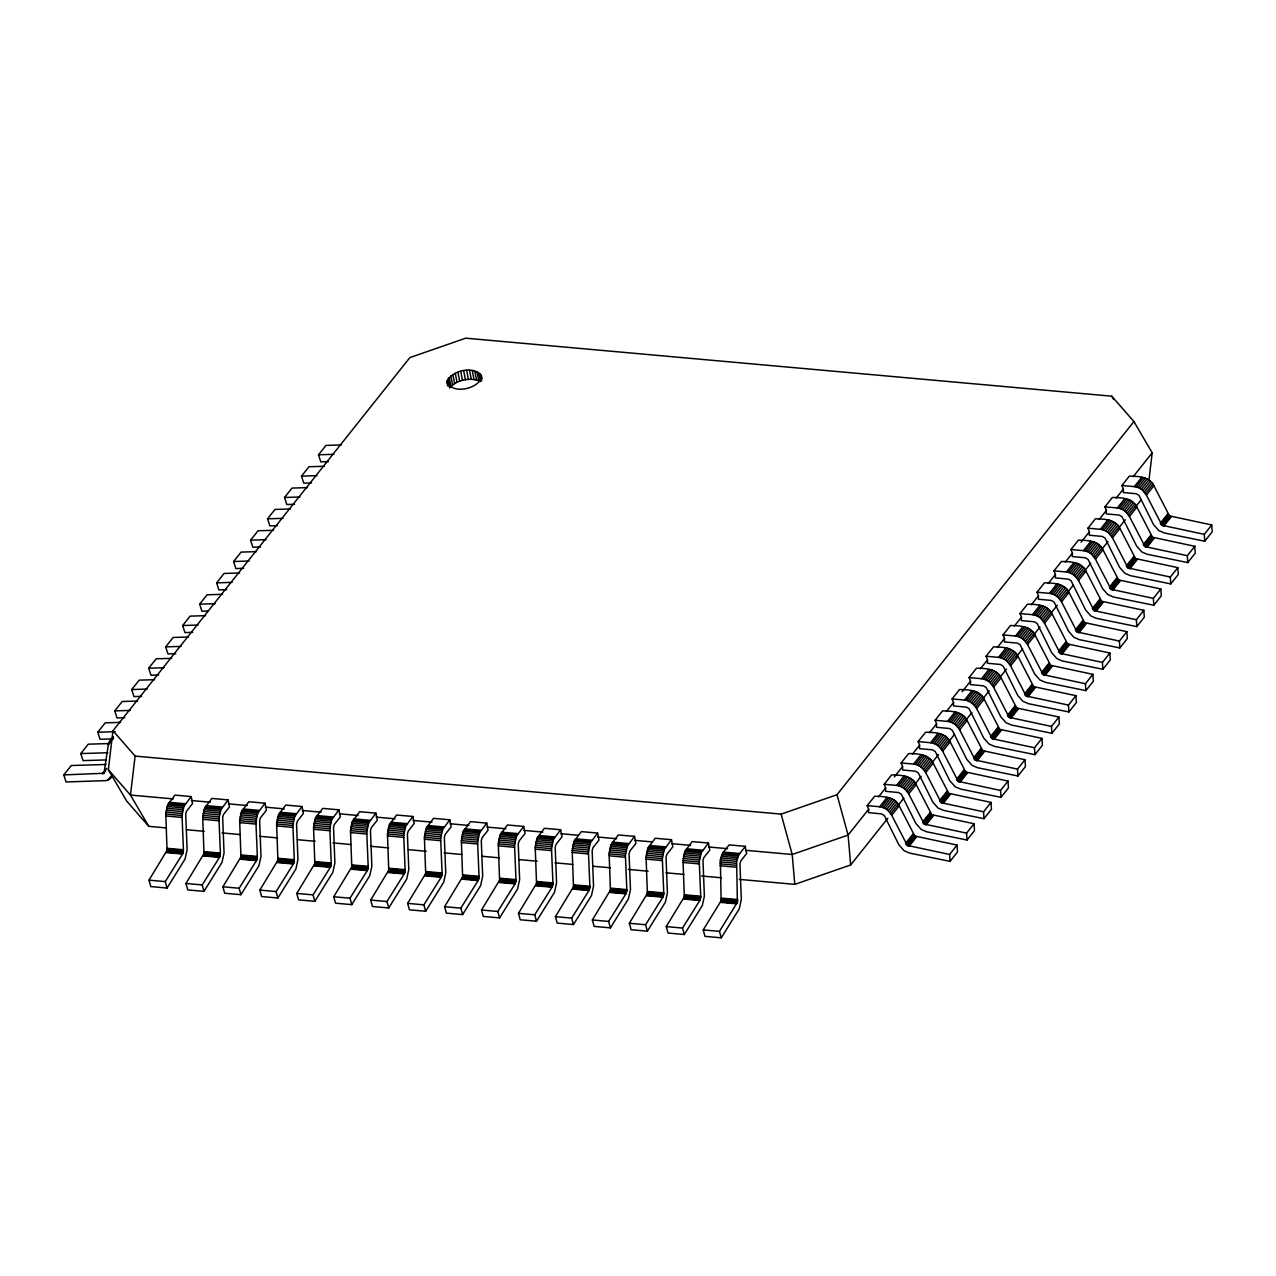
<?xml version="1.0" encoding="UTF-8"?>
<svg xmlns="http://www.w3.org/2000/svg" width="1276" height="1276" viewBox="0 0 1276 1276"><rect width="100%" height="100%" fill="white"/><g stroke="black" fill="none" stroke-linecap="round" stroke-linejoin="round"><path stroke-width="1.5" d="M868.653 809.223L868.557 812.653L881.588 813.881L884.316 815.555L898.862 844.776L904.126 850.741L909.565 853.086L950.03 861.364L957.494 851.969L957.064 845.079L914.796 836.019L899.197 805.874C894.907 796.671 883.295 796.415 874.666 796.24L867.186 805.635L868.653 809.223L848.093 835.078L792.205 854.489L745.71 850.31L745.375 846.339L729.122 844.887L722.615 853.229L720.366 859.88L721.131 900.744L703.22 929.917L704.99 936.361L721.259 937.828L739.267 908.863L741.308 899.452L739.936 863.804L740.766 860.933L746.747 853.373L745.71 850.31M885.64 787.882L885.528 791.311L898.575 792.54L901.303 794.214L915.849 823.435L921.112 829.4L926.551 831.745L967.001 840.023L974.481 830.628L974.051 823.738L931.767 814.678L916.168 784.533C911.893 775.33 900.282 775.074 891.637 774.899L884.172 784.293L885.64 787.882L878.51 796.846M902.611 766.541L902.515 769.97L915.546 771.198L918.273 772.873L932.836 802.094L938.083 808.059L943.522 810.388L983.987 818.682L991.452 809.287L991.021 802.397L948.754 793.337L933.155 763.176C928.864 753.972 917.253 753.733 908.624 753.558L901.143 762.952L902.611 766.541L894.301 776.988M919.597 745.184L919.502 748.629L932.533 749.841L935.26 751.532L949.807 780.752L955.07 786.702L960.509 789.046L1000.974 797.34L1008.439 787.946L1008.008 781.056L965.741 771.996L950.142 741.835C945.851 732.631 934.239 732.392 925.594 732.217L918.13 741.611L919.597 745.184L912.468 754.148M936.584 723.843L936.472 727.288L949.503 728.5L952.231 730.191L966.793 759.411L972.041 765.361L977.48 767.705L1017.945 775.999L1025.426 766.605L1024.995 759.714L982.711 750.655L967.112 720.493C962.822 711.29 951.21 711.051 942.581 710.876L935.117 720.27L936.584 723.843L929.438 732.807M953.555 702.502L953.459 705.947L966.49 707.159L969.218 708.85L983.764 738.07L989.028 744.02L994.467 746.364L1034.932 754.658L1042.396 745.264L1041.966 738.373L999.698 729.314L984.099 699.152C979.808 689.949 968.197 689.71 959.568 689.534L952.087 698.929L953.555 702.502L946.425 711.466M970.542 681.161L970.43 684.606L983.477 685.818L986.188 687.509L1000.751 716.729L1006.014 722.679L1011.453 725.023L1051.902 733.301L1059.383 723.923L1058.952 717.032L1016.669 707.973L1001.07 677.811C996.795 668.608 985.184 668.369 976.539 668.193L969.074 677.588L970.542 681.161L962.216 691.624M987.512 659.82L987.417 663.265L1000.448 664.477L1003.175 666.168L1017.722 695.388L1022.985 701.337L1028.424 703.682L1068.889 711.96L1076.354 702.582L1075.923 695.691L1033.656 686.632L1018.057 656.47C1013.766 647.267 1002.154 647.028 993.525 646.852L986.045 656.247L987.512 659.82L980.383 668.784M1004.499 638.479L1004.387 641.924L1017.435 643.136L1020.162 644.827L1034.708 674.047L1039.972 679.996L1045.411 682.341L1085.876 690.619L1093.341 681.24L1092.91 674.35L1050.627 665.29L1035.027 635.129C1030.753 625.926 1019.141 625.687 1010.496 625.511L1003.032 634.906L1004.499 638.479L997.369 647.442M1021.47 617.137L1021.374 620.583L1034.405 621.795L1037.133 623.47L1051.695 652.706L1056.943 658.655L1062.382 661L1102.847 669.278L1110.327 659.899L1109.881 653.009L1067.613 643.949L1052.014 613.788C1047.724 604.585 1036.112 604.345 1027.483 604.17L1020.002 613.565L1021.47 617.137L1014.34 626.101M1038.457 595.796L1038.361 599.241L1051.392 600.454L1054.12 602.128L1068.666 631.365L1073.929 637.314L1079.368 639.659L1119.834 647.937L1127.298 638.558L1126.868 631.668L1084.6 622.608L1069.001 592.447C1064.71 583.244 1053.099 583.004 1044.454 582.829L1036.989 592.224L1038.457 595.796L1031.327 604.76M1055.443 574.455L1055.332 577.9L1068.363 579.113L1071.09 580.787L1085.653 610.024L1090.916 615.973L1096.339 618.318L1136.804 626.596L1144.285 617.201L1143.854 610.327L1101.571 601.267L1085.972 571.106C1081.697 561.903 1070.085 561.647 1061.441 561.488L1053.976 570.866L1055.443 574.455L1048.314 583.419M1072.414 553.114L1072.318 556.559L1085.35 557.771L1088.077 559.446L1102.623 588.683L1107.887 594.632L1113.326 596.977L1153.791 605.255L1161.256 595.86L1160.825 588.986L1118.558 579.91L1102.958 549.765C1098.668 540.561 1087.056 540.306 1078.427 540.147L1070.947 549.525L1072.414 553.114L1065.285 562.078M1089.401 531.773L1089.289 535.218L1102.336 536.43L1105.064 538.105L1119.61 567.341L1124.874 573.291L1130.313 575.635L1170.762 583.914L1178.242 574.519L1177.812 567.645L1135.528 558.569L1119.929 528.423C1115.655 519.22 1104.043 518.965 1095.398 518.806L1087.934 528.184L1089.401 531.773L1081.075 542.236M1106.372 510.432L1106.276 513.877L1119.307 515.089L1122.035 516.764L1136.597 546L1141.845 551.95L1147.284 554.294L1187.749 562.572L1195.213 553.178L1194.783 546.303L1152.515 537.228L1136.916 507.082C1132.625 497.879 1121.014 497.624 1112.385 497.465L1104.904 506.843L1106.372 510.432L1099.242 519.396M1123.358 489.091L1123.263 492.536L1136.294 493.748L1139.021 495.423L1153.568 524.659L1158.831 530.609L1164.27 532.953L1204.735 541.231L1212.2 531.837L1211.769 524.962L1169.486 515.887L1153.887 485.741C1149.612 476.538 1138.001 476.283 1129.356 476.123L1121.891 485.502L1123.358 489.091L1116.229 498.055M165.768 814.04L167.698 804.853L174.908 795.107L191.177 796.575L192.532 803.593L186.551 811.169L185.722 814.04L187.109 849.672L185.052 859.083L167.044 888.048L150.791 886.581L149.005 880.153L167.06 850.326L165.768 814.04L182.021 815.492L183.441 849.768L182.516 854.043L165.258 881.604L167.044 888.048M182.021 815.492L183.951 806.304L191.177 796.575M202.709 817.358L204.639 808.171L211.864 798.425L228.117 799.893L229.489 806.91L223.507 814.487L222.662 817.358L224.05 852.99L221.992 862.401L203.985 891.366L187.732 889.898L185.961 883.47L204.001 853.644L202.709 817.358L218.978 818.809L220.397 853.086L219.456 857.36L202.214 884.922L203.985 891.366M218.978 818.809L220.907 809.622L228.117 799.893M239.665 820.675L241.595 811.488L248.804 801.743L265.057 803.21L266.429 810.228L260.448 817.804L259.618 820.675L261.006 856.308L258.948 865.718L240.941 894.683L224.672 893.216L222.901 886.788L240.957 856.962L239.665 820.675L255.918 822.143L257.337 856.403L256.412 860.678L239.154 888.24L240.941 894.683M255.918 822.143L257.848 812.94L265.057 803.21M276.605 823.993L278.535 814.806L285.76 805.06L302.013 806.528L303.385 813.546L297.404 821.122L296.558 823.993L297.946 859.625L295.888 869.036L277.881 898.001L261.628 896.534L259.841 890.106L277.897 860.279L276.605 823.993L292.874 825.46L294.293 859.721L293.352 863.996L276.11 891.557L277.881 898.001M292.874 825.46L294.788 816.257L302.013 806.528M313.561 827.311L315.491 818.123L322.7 808.378L338.953 809.845L340.325 816.863L334.344 824.44L333.514 827.311L334.886 862.943L332.845 872.353L314.837 901.319L298.568 899.851L296.798 893.423L314.837 863.597L313.561 827.311L329.814 828.778L331.234 863.039L330.309 867.313L313.051 894.875L314.837 901.319M329.814 828.778L331.744 819.591L338.953 809.845M350.501 830.628L352.431 821.441L359.657 811.695L375.91 813.163L377.265 820.181L371.3 827.757L370.455 830.628L371.842 866.26L369.785 875.671L351.777 904.636L335.524 903.169L333.738 896.741L351.793 866.914L350.501 830.628L366.754 832.096L368.19 866.356L367.249 870.631L350.007 898.192L351.777 904.636M366.754 832.096L368.684 822.908L375.91 813.163M387.457 833.946L389.387 824.759L396.597 815.013L412.85 816.481L414.221 823.498L408.24 831.075L407.411 833.946L408.783 869.578L406.741 878.989L388.733 907.954L372.464 906.502L370.694 900.058L388.733 870.232L387.457 833.946L403.71 835.413L405.13 869.674L404.205 873.948L386.947 901.526L388.733 907.954M403.71 835.413L405.64 826.226L412.85 816.481M424.398 837.263L426.328 828.076L433.537 818.331L449.806 819.798L451.162 826.816L445.196 834.392L444.351 837.263L445.739 872.896L443.681 882.306L425.674 911.271L409.421 909.82L407.634 903.376L425.69 873.55L424.398 837.263L440.651 838.731L442.086 872.991L441.145 877.266L423.887 904.843L425.674 911.271M440.651 838.731L442.581 829.544L449.806 819.798M461.354 840.581L463.268 831.394L470.493 821.648L486.746 823.116L488.118 830.134L482.137 837.71L481.291 840.581L482.679 876.213L480.621 885.624L462.614 914.589L446.361 913.137L444.59 906.694L462.63 876.867L461.354 840.581L477.607 842.048L479.026 876.309L478.101 880.584L460.843 908.161L462.614 914.589M477.607 842.048L479.537 832.861L486.746 823.116M498.294 843.899L500.224 834.711L507.433 824.982L523.702 826.433L525.058 833.451L519.077 841.028L518.247 843.899L519.635 879.531L517.577 888.941L499.57 917.907L483.317 916.455L481.53 910.011L499.586 880.185L498.294 843.899L514.547 845.366L515.982 879.627L515.041 883.901L497.784 911.479L499.57 917.907M514.547 845.366L516.477 836.179L523.702 826.433M535.234 847.216L537.164 838.029L544.389 828.299L560.643 829.751L562.014 836.785L556.033 844.345L555.188 847.216L556.575 882.848L554.518 892.259L536.51 921.224L520.257 919.773L518.487 913.329L536.526 883.518L535.234 847.216L551.503 848.684L552.923 882.944L551.998 887.219L534.74 914.796L536.51 921.224M551.503 848.684L553.433 839.496L560.643 829.751M572.19 850.534L574.12 841.347L581.33 831.617L597.599 833.068L598.954 840.102L592.973 847.663L592.144 850.534L593.531 886.182L591.474 895.577L573.466 924.542L557.213 923.09L555.427 916.647L573.482 886.836L572.19 850.534L588.443 852.001L589.863 886.278L588.938 890.536L571.68 918.114L573.466 924.542M588.443 852.001L590.373 842.814L597.599 833.068M609.13 853.867L611.06 844.664L618.286 834.935L634.539 836.386L635.911 843.42L629.929 850.98L629.084 853.851L630.472 889.5L628.414 898.894L610.406 927.859L594.153 926.408L592.367 919.964L610.422 890.154L609.13 853.867L625.399 855.319L626.819 889.595L625.878 893.854L608.636 921.432L610.406 927.859M625.399 855.319L627.313 846.132L634.539 836.386M646.087 857.185L648.017 847.982L655.226 838.252L671.479 839.704L672.851 846.738L666.87 854.298L666.04 857.169L667.412 892.817L665.37 902.212L647.363 931.177L631.094 929.725L629.323 923.282L647.379 893.471L646.087 857.185L662.34 858.636L663.759 892.913L662.834 897.172L645.576 924.749L647.363 931.177M662.34 858.636L664.27 849.449L671.479 839.704M683.027 860.502L684.957 851.299L692.182 841.57L708.435 843.021L709.791 850.055L703.826 857.616L702.98 860.487L704.368 896.135L702.31 905.529L684.303 934.51L668.05 933.043L666.263 926.599L684.319 896.789L683.027 860.502L699.28 861.954L700.715 896.23L699.774 900.489L682.532 928.067L684.303 934.51M699.28 861.954L701.21 852.767L708.435 843.021M721.259 937.828L719.473 931.384L737.384 902.212L736.635 861.348L738.884 854.681L745.375 846.339M112.479 739.027L108.54 743.366L103.994 773.256L63.8 774.915L66.081 781.965L106.418 780.593L110.581 778.36L112.144 775.712M166.598 827.949L148.766 826.338L126.627 800.993L108.332 769.715L112.974 730.749L409.867 357.599L465.756 338.172L1111.779 396.198L1133.917 421.543L1152.196 452.836L1148.958 480.111M112.974 730.749L135.112 756.094L130.471 795.06L148.766 826.338M446.903 382.13C450.795 369.865 477.304 364.41 481.706 377.951C476.474 389.276 452.948 394.444 446.903 382.13L447.605 385.703M63.8 774.915L71.265 765.52L106.036 764.468M106.227 759.922L83.052 760.624L80.787 753.574L88.251 744.179L109.497 743.541M113.548 738.868L100.038 739.283L97.758 732.233L105.238 722.838L120.678 722.375M124.745 717.702L117.025 717.941L114.744 710.891L122.209 701.497L137.664 701.034M141.716 696.361L133.996 696.6L131.715 689.55L139.196 680.156L154.635 679.693M158.702 675.02L150.983 675.259L148.702 668.209L156.166 658.815L171.622 658.336M175.689 653.679L167.953 653.918L165.673 646.868L173.153 637.474L188.593 636.995M192.66 632.338L184.94 632.577L182.659 625.527L190.124 616.133L205.58 615.654M207.717 611.06L201.911 611.236L199.646 604.186L207.111 594.791L222.566 594.313M226.618 589.656L218.898 589.895L216.617 582.845L224.097 573.45L239.537 572.972M243.604 568.314L235.885 568.554L233.604 561.504L241.068 552.109L256.524 551.631M260.575 546.973L252.855 547.213L250.575 540.147L258.055 530.768L273.495 530.29M277.562 525.632L269.842 525.871L267.561 518.806L275.026 509.427L290.481 508.949M294.549 504.291L286.813 504.53L284.548 497.465L292.013 488.086L307.468 487.607M311.519 482.95L303.8 483.173L301.519 476.123L308.999 466.745L324.439 466.266M328.506 461.609L320.77 461.832L318.506 454.782L325.97 445.404L341.426 444.925M109.162 741.994L113.42 736.619M108.54 743.366L113.277 737.113M108.221 744.881L110.342 742.201M102.431 773.735L106.69 768.375M103.005 773.671L105.126 770.991M103.531 773.511L105.653 770.832M107.997 780.115L111.203 776.079M109.401 779.349L111.538 776.669M478.851 372.608L480.574 381.54C470.573 376.994 456.92 379.562 449.678 387.936L447.94 379.02M135.112 756.094L781.135 814.12L837.008 794.709L1133.917 421.543M1133.2 476.714L1152.196 452.836M867.186 805.635L879.627 806.751L887.091 797.356M884.172 784.293L896.597 785.41L904.078 776.015M901.143 762.952L913.584 764.069L921.049 754.674M918.13 741.611L930.571 742.728L938.035 733.333M935.117 720.27L947.542 721.387L955.022 711.992M952.087 698.929L964.528 700.045L971.993 690.651M969.074 677.588L981.499 678.704L988.98 669.31M986.045 656.247L998.486 657.363L1005.951 647.969M1003.032 634.906L1015.473 636.022L1022.937 626.628M1020.002 613.565L1032.443 614.681L1039.924 605.287M1036.989 592.224L1049.43 593.34L1056.895 583.945M1053.976 570.866L1066.401 571.983L1073.882 562.604M1070.947 549.525L1083.388 550.642L1090.852 541.263M1087.934 528.184L1100.359 529.301L1107.839 519.922M1104.904 506.843L1117.345 507.96L1124.81 498.581M1121.891 485.502L1134.332 486.619L1141.797 477.24M879.627 806.751L881.429 807.054L888.893 797.659M896.597 785.41L898.4 785.697L905.88 776.318M913.584 764.069L915.386 764.356L922.851 754.977M930.571 742.728L932.357 743.015L939.838 733.636M947.542 721.387L949.344 721.674L956.809 712.295M964.528 700.045L966.315 700.333L973.795 690.954M981.499 678.704L983.302 678.991L990.766 669.597M998.486 657.363L1000.288 657.65L1007.753 648.256M1015.473 636.022L1017.259 636.309L1024.74 626.915M1032.443 614.681L1034.246 614.968L1041.71 605.574M1049.43 593.34L1051.217 593.627L1058.697 584.233M1066.401 571.983L1068.203 572.286L1075.668 562.891M1083.388 550.642L1085.19 550.945L1092.655 541.55M1100.359 529.301L1102.161 529.604L1109.641 520.209M1117.345 507.96L1119.148 508.263L1126.612 498.868M1134.332 486.619L1136.118 486.922L1143.599 477.527M881.429 807.054L883.231 807.596L890.696 798.218M898.4 785.697L900.202 786.255L907.683 776.877M915.386 764.356L917.189 764.914L924.653 755.536M932.357 743.015L934.16 743.573L941.64 734.194M949.344 721.674L951.146 722.232L958.611 712.853M966.315 700.333L968.133 700.891L975.598 691.496M983.302 678.991L985.104 679.55L992.584 670.155M1000.288 657.65L1002.091 658.209L1009.555 648.814M1017.259 636.309L1019.061 636.868L1026.542 627.473M1034.246 614.968L1036.048 615.526L1043.513 606.132M1051.217 593.627L1053.019 594.185L1060.5 584.791M1068.203 572.286L1070.006 572.844L1077.47 563.45M1085.19 550.945L1086.993 551.503L1094.457 542.109M1102.161 529.604L1103.963 530.162L1111.444 520.768M1119.148 508.263L1120.95 508.821L1128.415 499.426M1136.118 486.922L1137.921 487.48L1145.401 478.085M883.231 807.596L884.986 808.41L892.466 799.015M900.202 786.255L901.972 787.069L909.437 777.674M917.189 764.914L918.943 765.728L926.424 756.333M934.16 743.573L935.93 744.386L943.395 734.992M951.146 722.232L952.917 723.045L960.381 713.651M968.133 700.891L969.888 701.704L977.368 692.31M985.104 679.55L986.874 680.363L994.339 670.969M1002.091 658.209L1003.845 659.022L1011.326 649.628M1019.061 636.868L1020.832 637.681L1028.297 628.286M1036.048 615.526L1037.803 616.34L1045.283 606.945M1053.019 594.185L1054.789 594.983L1062.254 585.604M1070.006 572.844L1071.776 573.642L1079.241 564.263M1086.993 551.503L1088.747 552.301L1096.228 542.922M1103.963 530.162L1105.734 530.96L1113.198 521.581M1120.95 508.821L1122.705 509.618L1130.185 500.24M1137.921 487.48L1139.691 488.277L1147.156 478.883M884.986 808.41L886.66 809.447L894.141 800.052M901.972 787.069L903.647 788.105L911.112 778.711M918.943 765.728L920.634 766.764L928.099 757.37M935.93 744.386L937.605 745.423L945.085 736.029M952.917 723.045L954.592 724.082L962.056 714.688M969.888 701.704L971.562 702.741L979.043 693.346M986.874 680.363L988.549 681.4L996.014 672.005M1003.845 659.022L1005.52 660.043L1013 650.664M1020.832 637.681L1022.507 638.702L1029.971 629.323M1037.803 616.34L1039.493 617.361L1046.958 607.982M1054.789 594.983L1056.464 596.02L1063.945 586.641M1071.776 573.642L1073.451 574.678L1080.916 565.3M1088.747 552.301L1090.422 553.337L1097.902 543.943M1105.734 530.96L1107.409 531.996L1114.873 522.602M1122.705 509.618L1124.395 510.655L1131.86 501.261M1139.691 488.277L1141.366 489.314L1148.847 479.92M957.064 845.079L949.599 854.473L907.316 845.414L891.717 815.252L888.224 810.675L895.688 801.296M974.051 823.738L966.57 833.132L924.303 824.073L908.703 793.911L905.194 789.334L912.675 779.955M991.021 802.397L983.557 811.791L941.289 802.732L925.69 772.57L922.181 767.992L929.646 758.598M1008.008 781.056L1000.543 790.45L958.26 781.39L942.661 751.229L939.152 746.651L946.632 737.257M1024.995 759.714L1017.514 769.109L975.247 760.049L959.648 729.888L956.139 725.31L963.603 715.916M1041.966 738.373L1034.501 747.768L992.218 738.708L976.618 708.547L973.125 703.969L980.59 694.575M1058.952 717.032L1051.472 726.427L1009.204 717.367L993.605 687.206L990.096 682.628L997.577 673.234M1075.923 695.691L1068.459 705.086L1026.175 696.01L1010.576 665.865L1007.083 661.287L1014.548 651.892M1092.91 674.35L1085.429 683.745L1043.162 674.669L1027.563 644.524L1024.054 639.946L1031.534 630.551M1109.881 653.009L1102.416 662.404L1060.149 653.328L1044.55 623.182L1041.041 618.605L1048.505 609.21M1126.868 631.668L1119.403 641.062L1077.119 631.987L1061.52 601.841L1058.011 597.264L1065.492 587.869M1143.854 610.327L1136.374 619.705L1094.106 610.646L1078.507 580.5L1074.998 575.923L1082.463 566.528M1160.825 588.986L1153.36 598.364L1111.077 589.305L1095.478 559.159L1091.985 554.582L1099.449 545.187M1177.812 567.645L1170.331 577.023L1128.064 567.964L1112.465 537.818L1108.956 533.24L1116.436 523.846M1194.783 546.303L1187.318 555.682L1145.035 546.622L1129.435 516.477L1125.942 511.899L1133.407 502.505M1211.769 524.962L1204.289 534.341L1162.021 525.281L1146.422 495.136L1142.913 490.558L1150.394 481.164M889.595 812.078L897.076 802.7M906.582 790.737L914.047 781.359M923.553 769.396L931.033 760.018M940.54 748.055L948.004 738.676M957.526 726.714L964.991 717.319M974.497 705.373L981.978 695.978M991.484 684.032L998.948 674.637M1008.455 662.691L1015.935 653.296M1025.441 641.35L1032.906 631.955M1042.412 620.008L1049.893 610.614M1059.399 598.667L1066.864 589.273M1076.386 577.326L1083.85 567.932M1093.357 555.985L1100.837 546.591M1110.343 534.644L1117.808 525.249M1127.314 513.303L1134.795 503.908M1144.301 491.962L1151.765 482.567M890.776 813.625L898.256 804.231M907.762 792.284L915.227 782.89M924.733 770.943L932.214 761.549M941.72 749.602L949.185 740.208M958.691 728.261L966.171 718.866M975.677 706.92L983.142 697.525M992.664 685.579L1000.129 676.184M1009.635 664.238L1017.116 654.843M1026.622 642.897L1034.086 633.502M1043.593 621.54L1051.073 612.161M1060.579 600.198L1068.044 590.82M1077.566 578.857L1085.031 569.479M1094.537 557.516L1102.017 548.138M1111.524 536.175L1118.988 526.797M1128.494 514.834L1135.975 505.44M1145.481 493.493L1152.946 484.098M739.298 879.387L794.788 884.364L850.677 864.953L887.777 818.315M897.682 805.874L903.871 798.09M915.004 784.102L921.176 776.318M932.309 762.33L938.498 754.563M948.403 742.122L954.576 734.338M965.709 720.35L971.897 712.582M983.03 698.578L989.219 690.81M1000.352 676.822L1006.541 669.039M1016.43 656.598L1022.618 648.83M1033.751 634.842L1039.94 627.058M1051.073 613.07L1057.262 605.287M1067.151 592.861L1073.339 585.078M1084.472 571.09L1090.661 563.306M1101.794 549.318L1107.983 541.55M1117.872 529.109L1125.304 519.779M1135.193 507.338L1141.382 499.57M891.717 815.252L899.197 805.874M908.703 793.911L916.168 784.533M925.69 772.57L933.155 763.176M942.661 751.229L950.142 741.835M959.648 729.888L967.112 720.493M976.618 708.547L984.099 699.152M993.605 687.206L1001.07 677.811M1010.576 665.865L1018.057 656.47M1027.563 644.524L1035.027 635.129M1044.55 623.182L1052.014 613.788M1061.52 601.841L1069.001 592.447M1078.507 580.5L1085.972 571.106M1095.478 559.159L1102.958 549.765M1112.465 537.818L1119.929 528.423M1129.435 516.477L1136.916 507.082M1146.422 495.136L1153.887 485.741M905.561 843.42L913.042 834.041M922.548 822.079L930.013 812.7M939.535 800.738L946.999 791.359M956.506 779.397L963.986 770.002M973.492 758.056L980.957 748.661M990.463 736.715L997.944 727.32M1007.45 715.373L1014.914 705.979M1024.437 694.032L1031.901 684.638M1041.407 672.691L1048.872 663.297M1058.394 651.35L1065.859 641.956M1075.365 630.009L1082.845 620.615M1092.352 608.668L1099.816 599.273M1109.322 587.327L1116.803 577.932M1126.309 565.986L1133.774 556.591M1143.296 544.645L1150.761 535.25M1160.267 523.304L1167.747 513.909M905.896 843.994L913.361 834.6M922.867 822.653L930.348 813.259M939.854 801.296L947.318 791.918M956.84 779.955L964.305 770.576M973.811 758.614L981.292 749.235M990.798 737.273L998.263 727.894M1007.769 715.932L1015.249 706.553M1024.756 694.591L1032.22 685.196M1041.742 673.25L1049.207 663.855M1058.713 651.908L1066.194 642.514M1075.7 630.567L1083.165 621.173M1092.671 609.226L1100.151 599.832M1109.657 587.885L1117.122 578.491M1126.628 566.544L1134.109 557.149M1143.615 545.203L1151.08 535.808M1160.602 523.862L1168.066 514.467M906.311 844.521L913.775 835.126M923.282 823.18L930.762 813.785M940.268 801.838L947.733 792.444M957.239 780.481L964.72 771.103M974.226 759.14L981.691 749.762M991.197 737.799L998.677 728.421M1008.184 716.458L1015.648 707.079M1025.17 695.117L1032.635 685.738M1042.141 673.776L1049.622 664.381M1059.128 652.435L1066.592 643.04M1076.099 631.094L1083.579 621.699M1093.085 609.753L1100.55 600.358M1110.056 588.411L1117.537 579.017M1127.043 567.07L1134.508 557.676M1144.03 545.729L1151.494 536.335M1161 524.388L1168.481 514.994M906.789 844.999L914.254 835.605M923.76 823.658L931.241 814.263M940.747 802.317L948.212 792.922M957.718 780.976L965.198 771.581M974.705 759.619L982.169 750.24M991.691 738.278L999.156 728.899M1008.662 716.937L1016.143 707.558M1025.649 695.595L1033.113 686.217M1042.62 674.254L1050.1 664.876M1059.606 652.913L1067.071 643.519M1076.577 631.572L1084.058 622.178M1093.564 610.231L1101.028 600.837M1110.551 588.89L1118.015 579.495M1127.521 567.549L1135.002 558.154M1144.508 546.208L1151.973 536.813M1161.479 524.867L1168.96 515.472M907.316 845.414L914.796 836.019M924.303 824.073L931.767 814.678M941.289 802.732L948.754 793.337M958.26 781.39L965.741 771.996M975.247 760.049L982.711 750.655M992.218 738.708L999.698 729.314M1009.204 717.367L1016.669 707.973M1026.175 696.01L1033.656 686.632M1043.162 674.669L1050.627 665.29M1060.149 653.328L1067.613 643.949M1077.119 631.987L1084.6 622.608M1094.106 610.646L1101.571 601.267M1111.077 589.305L1118.558 579.91M1128.064 567.964L1135.528 558.569M1145.035 546.622L1152.515 537.228M1162.021 525.281L1169.486 515.887M907.906 845.749L915.37 836.37M924.877 824.408L932.357 815.029M941.863 803.067L949.328 793.688M958.85 781.725L966.315 772.347M975.821 760.384L983.302 751.006M992.808 739.043L1000.272 729.649M1009.779 717.702L1017.259 708.308M1026.765 696.361L1034.23 686.966M1043.752 675.02L1051.217 665.625M1060.723 653.679L1068.187 644.284M1077.71 632.338L1085.174 622.943M1094.68 610.997L1102.161 601.602M1111.667 589.656L1119.132 580.261M1128.638 568.314L1136.118 558.92M1145.625 546.973L1153.089 537.579M1162.611 525.632L1170.076 516.238M908.512 846.02L915.993 836.625M925.499 824.679L932.963 815.284M942.47 803.338L949.95 793.943M959.456 781.997L966.921 772.602M976.427 760.655L983.908 751.261M993.414 739.314L1000.878 729.92M1010.401 717.973L1017.865 708.579M1027.371 696.632L1034.852 687.238M1044.358 675.291L1051.823 665.897M1061.329 653.934L1068.81 644.555M1078.316 632.593L1085.78 623.214M1095.287 611.252L1102.767 601.873M1112.273 589.911L1119.738 580.532M1129.26 568.57L1136.725 559.191M1146.231 547.229L1153.711 537.834M1163.218 525.887L1170.682 516.493M909.134 846.195L916.599 836.801M926.121 824.854L933.585 815.46M943.092 803.513L950.572 794.119M960.078 782.172L967.543 772.778M977.049 760.831L984.53 751.436M994.036 739.49L1001.5 730.095M1011.007 718.149L1018.487 708.754M1027.993 696.792L1035.458 687.413M1044.98 675.451L1052.445 666.072M1061.951 654.11L1069.432 644.731M1078.938 632.768L1086.402 623.39M1095.909 611.427L1103.389 602.049M1112.895 590.086L1120.36 580.692M1129.882 568.745L1137.347 559.351M1146.853 547.404L1154.333 538.009M1163.84 526.063L1171.304 516.668M318.506 454.782L333.945 454.32M301.519 476.123L316.974 475.661M284.548 497.465L299.988 497.002M267.561 518.806L283.017 518.343M250.575 540.147L266.03 539.684M233.604 561.504L249.043 561.025M216.617 582.845L232.072 582.366M199.646 604.186L215.086 603.707M182.659 625.527L198.115 625.049M165.673 646.868L181.128 646.39M148.702 668.209L164.141 667.731M131.715 689.55L147.171 689.072M114.744 710.891L130.184 710.413M97.758 732.233L115.143 731.706M80.787 753.574L107.822 752.744M173.281 798.904L130.471 795.06L108.332 769.715M191.496 800.53L210.301 802.221M228.436 803.848L247.241 805.539M265.392 807.166L284.197 808.856M302.332 810.483L321.137 812.174M339.288 813.801L358.093 815.492M376.229 817.134L395.034 818.809M413.169 820.452L431.99 822.127M450.125 823.77L468.93 825.46M487.065 827.087L505.886 828.778M524.021 830.405L542.826 832.096M560.962 833.722L577.9 835.238M597.918 837.04L616.723 838.731M634.858 840.358L651.797 841.873M671.814 843.675L690.619 845.366M708.754 846.993L727.559 848.684M169.198 802.285L185.451 803.752M206.138 805.603L222.407 807.07M243.094 808.936L259.347 810.388M280.034 812.254L296.303 813.705M316.99 815.571L333.243 817.023M353.93 818.889L370.184 820.34M390.887 822.207L407.14 823.658M427.827 825.524L444.08 826.976M464.783 828.842L481.036 830.293M501.723 832.159L517.976 833.611M538.679 835.477L554.932 836.944M575.62 838.795L591.873 840.262M612.56 842.112L628.829 843.58M649.516 845.43L665.769 846.897M686.456 848.747L702.725 850.215M723.412 852.065L739.665 853.532M168.416 803.449L184.669 804.917M205.356 806.767L221.609 808.234M242.312 810.085L258.565 811.552M279.253 813.402L295.506 814.87M316.193 816.72L332.462 818.187M353.149 820.037L369.402 821.505M390.089 823.355L406.358 824.822M427.045 826.673L443.298 828.14M463.985 829.99L480.239 831.458M500.942 833.324L517.195 834.775M537.882 836.641L554.135 838.093M574.838 839.959L591.091 841.41M611.778 843.277L628.031 844.728M648.718 846.594L664.987 848.046M685.675 849.912L701.928 851.363M722.615 853.229L738.884 854.681M167.698 804.853L183.951 806.304M204.639 808.171L220.907 809.622M241.595 811.488L257.848 812.94M278.535 814.806L294.788 816.257M315.491 818.123L331.744 819.591M352.431 821.441L368.684 822.908M389.387 824.759L405.64 826.226M426.328 828.076L442.581 829.544M463.268 831.394L479.537 832.861M500.224 834.711L516.477 836.179M537.164 838.029L553.433 839.496M574.12 841.347L590.373 842.814M611.06 844.664L627.313 846.132M648.017 847.982L664.27 849.449M684.957 851.299L701.21 852.767M721.913 854.633L738.166 856.084M167.076 806.448L183.329 807.915M204.016 809.766L220.269 811.233M240.973 813.083L257.226 814.551M277.913 816.401L294.166 817.868M314.869 819.734L331.122 821.186M351.809 823.052L368.062 824.503M388.749 826.37L405.018 827.821M425.705 829.687L441.959 831.139M462.646 833.005L478.915 834.456M499.602 836.322L515.855 837.774M536.542 839.64L552.795 841.091M573.498 842.957L589.751 844.409M610.438 846.275L626.691 847.727M647.395 849.593L663.648 851.06M684.335 852.91L700.588 854.378M721.291 856.228L737.544 857.695M166.55 808.218L182.819 809.686M203.506 811.536L219.759 813.003M240.446 814.854L256.715 816.321M277.402 818.171L293.655 819.639M314.343 821.489L330.596 822.956M351.299 824.806L367.552 826.274M388.239 828.124L404.492 829.591M425.195 831.458L441.448 832.909M462.135 834.775L478.388 836.227M499.075 838.093L515.345 839.544M536.032 841.41L552.285 842.862M572.972 844.728L589.241 846.179M609.928 848.046L626.181 849.497M646.868 851.363L663.121 852.815M683.824 854.681L700.077 856.132M720.765 857.998L737.018 859.45M166.167 810.1L182.42 811.568M203.107 813.418L219.36 814.885M240.047 816.736L256.316 818.203M277.004 820.069L293.257 821.521M313.944 823.387L330.213 824.838M350.9 826.704L367.153 828.156M387.84 830.022L404.093 831.473M424.796 833.34L441.049 834.791M461.737 836.657L477.99 838.109M498.693 839.975L514.946 841.426M535.633 843.292L551.886 844.744M572.589 846.61L588.842 848.077M609.529 849.928L625.782 851.395M646.469 853.245L662.738 854.713M683.426 856.563L699.679 858.03M720.366 859.88L736.635 861.348M165.896 812.062L182.149 813.53M202.836 815.38L219.105 816.847M239.792 818.698L256.045 820.165M276.733 822.015L293.001 823.483M313.689 825.333L329.942 826.8M350.629 828.65L366.882 830.118M387.585 831.968L403.838 833.435M424.525 835.286L440.778 836.753M461.481 838.603L477.734 840.071M498.422 841.921L514.675 843.388M535.362 845.254L551.631 846.706M572.318 848.572L588.571 850.023M609.258 851.889L625.527 853.341M646.214 855.207L662.467 856.659M683.154 858.525L699.408 859.976M720.111 861.842L736.364 863.294M719.983 863.82L736.236 865.272M165.784 815.986L182.037 817.438M202.724 819.304L218.978 820.755M239.681 822.621L255.934 824.073M276.621 825.939L292.874 827.39M313.577 829.256L329.83 830.724M350.517 832.574L366.77 834.041M387.457 835.892L403.726 837.359M424.414 839.209L440.667 840.677M461.354 842.527L477.623 843.994M498.31 845.844L514.563 847.312M535.25 849.162L551.503 850.629M572.206 852.48L588.459 853.947M609.146 855.797L625.399 857.265M646.103 859.115L662.356 860.582M683.043 862.448L699.296 863.9M719.999 865.766L736.252 867.217M186.424 829.719L204.256 831.33M222.088 832.925L239.92 834.536M259.746 836.306L277.578 837.917M297.388 839.688L315.22 841.299M333.068 842.894L350.9 844.505M370.71 846.275L388.542 847.886M408.368 849.657L426.2 851.267M444.032 852.862L461.864 854.473M481.69 856.244L499.522 857.855M519.332 859.625L537.164 861.236M555.012 862.831L572.844 864.426M592.654 866.213L610.486 867.808M628.334 869.419L648.144 871.205M665.976 872.8L683.808 874.395M701.656 876.006L721.466 877.776M167.188 848.301L183.441 849.768M204.144 851.618L220.397 853.086M241.084 854.952L257.337 856.403M278.04 858.269L294.293 859.721M314.981 861.587L331.234 863.039M351.921 864.905L368.19 866.356M388.877 868.222L405.13 869.674M425.817 871.54L442.086 872.991M462.773 874.857L479.026 876.309M499.714 878.175L515.982 879.627M536.67 881.493L552.923 882.944M573.61 884.81L589.863 886.278M610.566 888.128L626.819 889.595M647.506 891.445L663.759 892.913M684.462 894.763L700.715 896.23M721.403 898.081L737.656 899.548M167.188 848.971L183.457 850.438M204.144 852.288L220.397 853.756M241.084 855.606L257.353 857.073M278.04 858.939L294.293 860.391M314.981 862.257L331.25 863.708M351.937 865.575L368.19 867.026M388.877 868.892L405.13 870.344M425.833 872.21L442.086 873.661M462.773 875.527L479.026 876.979M499.729 878.845L515.982 880.296M536.67 882.163L552.923 883.614M573.61 885.48L589.879 886.932M610.566 888.798L626.819 890.265M647.506 892.115L663.775 893.583M684.462 895.433L700.715 896.9M721.403 898.751L737.656 900.218M167.156 849.657L183.409 851.108M204.096 852.974L220.349 854.442M241.036 856.292L257.305 857.759M277.993 859.609L294.246 861.077M314.933 862.927L331.202 864.394M351.889 866.245L368.142 867.712M388.829 869.562L405.098 871.029M425.785 872.88L442.038 874.347M462.725 876.197L478.978 877.665M499.682 879.515L515.935 880.982M536.622 882.832L552.875 884.3M573.578 886.166L589.831 887.617M610.518 889.484L626.771 890.935M647.458 892.801L663.727 894.253M684.414 896.119L700.668 897.57M721.355 899.436L737.624 900.888M167.06 850.326L183.313 851.794M204.001 853.644L220.254 855.111M240.957 856.962L257.21 858.429M277.897 860.279L294.15 861.747M314.837 863.597L331.106 865.064M351.793 866.914L368.046 868.382M388.733 870.232L405.002 871.699M425.69 873.55L441.943 875.017M462.63 876.867L478.883 878.335M499.586 880.185L515.839 881.652M536.526 883.518L552.779 884.97M573.482 886.836L589.735 888.287M610.422 890.154L626.675 891.605M647.379 893.471L663.632 894.923M684.319 896.789L700.572 898.24M721.259 900.106L737.528 901.558M166.917 850.964L183.17 852.432M203.857 854.282L220.11 855.749M240.813 857.616L257.066 859.067M277.753 860.933L294.006 862.385M314.709 864.251L330.962 865.702M351.65 867.568L367.903 869.02M388.606 870.886L404.859 872.337M425.546 874.204L441.799 875.655M462.486 877.521L478.755 878.973M499.442 880.839L515.695 882.29M536.383 884.156L552.652 885.624M573.339 887.474L589.592 888.941M610.279 890.792L626.532 892.259M647.235 894.109L663.488 895.577M684.175 897.427L700.428 898.894M721.131 900.744L737.384 902.212M166.725 851.57L182.994 853.038M203.681 854.888L219.935 856.355M240.622 858.206L256.875 859.673M277.578 861.523L293.831 862.991M314.518 864.841L330.771 866.308M351.474 868.158L367.727 869.626M388.414 871.476L404.667 872.943M425.355 874.794L441.624 876.261M462.311 878.127L478.564 879.579M499.251 881.445L515.52 882.896M536.207 884.762L552.46 886.214M573.147 888.08L589.416 889.532M610.103 891.398L626.356 892.849M647.044 894.715L663.297 896.167M684 898.033L700.253 899.484M720.94 901.35L737.193 902.802M166.518 852.113L182.771 853.564M203.458 855.43L219.711 856.898M240.398 858.748L256.667 860.215M277.355 862.066L293.608 863.533M314.295 865.383L330.564 866.851M351.251 868.701L367.504 870.168M388.191 872.018L404.444 873.486M425.147 875.336L441.4 876.803M462.087 878.654L478.34 880.121M499.044 881.971L515.297 883.439M535.984 885.289L552.237 886.756M572.94 888.622L589.193 890.074M609.88 891.94L626.133 893.391M646.82 895.258L663.089 896.709M683.776 898.575L700.03 900.027M720.717 901.893L736.986 903.344M166.263 852.575L182.516 854.043M203.203 855.893L219.456 857.36M240.159 859.211L256.412 860.678M277.099 862.528L293.352 863.996M314.055 865.846L330.309 867.313M350.996 869.163L367.249 870.631M387.936 872.481L404.205 873.948M424.892 875.799L441.145 877.266M461.832 879.132L478.101 880.584M498.788 882.45L515.041 883.901M535.729 885.767L551.998 887.219M572.685 889.085L588.938 890.536M609.625 892.403L625.878 893.854M646.581 895.72L662.834 897.172M683.521 899.038L699.774 900.489M720.477 902.355L736.731 903.807M149.005 880.153L165.258 881.604M185.961 883.47L202.214 884.922M222.901 886.788L239.154 888.24M259.841 890.106L276.11 891.557M296.798 893.423L313.051 894.875M333.738 896.741L350.007 898.192M370.694 900.058L386.947 901.526M407.634 903.376L423.887 904.843M444.59 906.694L460.843 908.161M481.53 910.011L497.784 911.479M518.487 913.329L534.74 914.796M555.427 916.647L571.68 918.114M592.367 919.964L608.636 921.432M629.323 923.282L645.576 924.749M666.263 926.599L682.532 928.067M703.22 929.917L719.473 931.384M1141.366 489.314L1142.913 490.558M1124.395 510.655L1125.942 511.899M1107.409 531.996L1108.956 533.24M1090.422 553.337L1091.985 554.582M1073.451 574.678L1074.998 575.923M1056.464 596.02L1058.011 597.264M1039.493 617.361L1041.041 618.605M1022.507 638.702L1024.054 639.946M1005.52 660.043L1007.083 661.287M988.549 681.4L990.096 682.628M971.562 702.741L973.125 703.969M954.592 724.082L956.139 725.31M937.605 745.423L939.152 746.651M920.634 766.764L922.181 767.992M903.647 788.105L905.194 789.334M886.66 809.447L888.224 810.675M1111.779 396.198L1113.693 399.5M837.008 794.709L848.093 835.078L850.677 864.953M781.135 814.12L792.205 854.489L794.788 884.364M481.243 375.016L481.929 378.589M480.27 373.724L481.658 380.87M477.001 371.699L478.739 380.615M474.8 371.013L476.522 379.929M472.28 370.582L474.018 379.498M469.552 370.407L471.291 379.323M466.665 370.487L468.404 379.419M463.714 370.853L465.437 379.769M460.78 371.46L462.502 380.376M457.94 372.305L459.679 381.221M455.293 373.358L457.031 382.274M452.9 374.586L454.639 383.518M450.843 375.973L452.581 384.889M449.184 377.457L450.906 386.389M447.174 380.583L448.211 385.942M1204.289 534.341L1204.735 541.231M1187.318 555.682L1187.749 562.572M1170.331 577.023L1170.762 583.914M1153.36 598.364L1153.791 605.255M1136.374 619.705L1136.804 626.596M1119.403 641.062L1119.834 647.937M1102.416 662.404L1102.847 669.278M1085.429 683.745L1085.876 690.619M1068.459 705.086L1068.889 711.96M1051.472 726.427L1051.902 733.301M1034.501 747.768L1034.932 754.658M1017.514 769.109L1017.945 775.999M1000.543 790.45L1000.974 797.34M983.557 811.791L983.987 818.682M966.57 833.132L967.001 840.023M949.599 854.473L950.03 861.364"/></g></svg>
